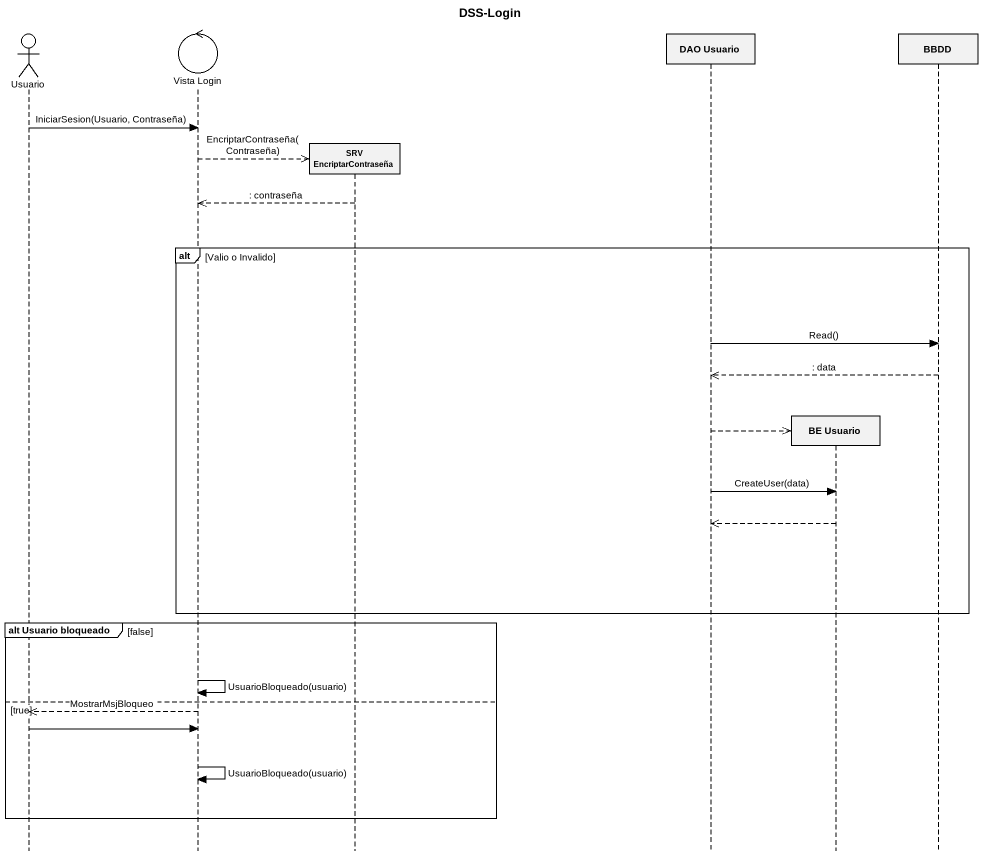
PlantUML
@startuml
title DSS-Login
hide footbox
actor Usuario
control "Vista Login" as Vista_Login
participant "SRV EncriptarContraseña" as SRV_EncriptarContraseña
participant "DAO Usuario" as DAO_Usuario
participant "BE Usuario" as BE_Usuario
participant BBDD

Usuario -> Vista_Login : IniciarSesion(Usuario, Contraseña)
Vista_Login -->> SRV_EncriptarContraseña ** : EncriptarContraseña(Contraseña)
SRV_EncriptarContraseña -->> Vista_Login : : contraseña
alt Valio o Invalido
  DAO_Usuario -> BBDD : Read()
  BBDD -->> DAO_Usuario : : data
  DAO_Usuario -->> BE_Usuario **
  DAO_Usuario -> BE_Usuario : CreateUser(data)
  BE_Usuario -->> DAO_Usuario
end
group alt Usuario bloqueado [false]
  Vista_Login -> Vista_Login : UsuarioBloqueado(usuario)
else true
  Vista_Login -->> Usuario : MostrarMsjBloqueo
  Usuario -> Vista_Login
  Vista_Login -> Vista_Login : UsuarioBloqueado(usuario)
end
@enduml
